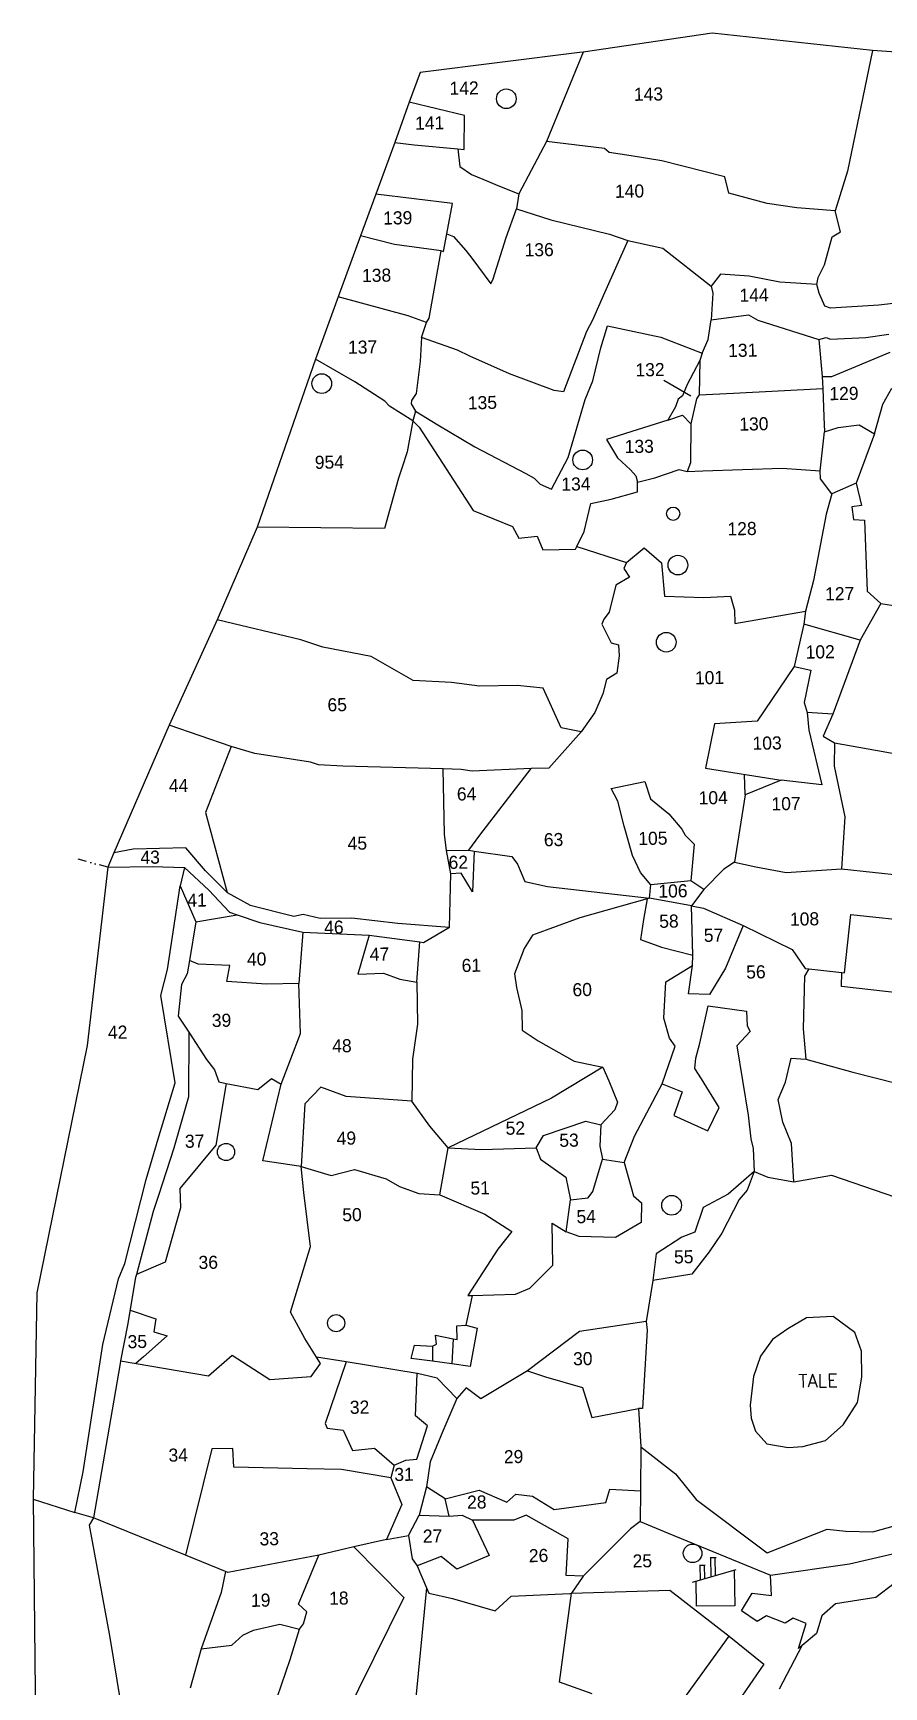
# Model space of a CAD drawing. Header units: metres. Extents: x 276272 to 279333, y 2076915 to 2080427.
# Drawn here: x 276623 to 277115, y 2078291 to 2079248 of the extents above; entities that cross this region are included whole.
import ezdxf

# ---------------------------------------------------------------- set-up
doc = ezdxf.new("R2010")
doc.units = ezdxf.units.M
doc.linetypes.add('DIVIDE', pattern=[1.25, 0.5, -0.25, 0, -0.25, 0, -0.25])
for name, color, linetype in [('LINE_WATER', 4, 'Continuous'), ('POLY_PARCEL', 6, 'Continuous'), ('POLY_ROAD', 30, 'Continuous'), ('POLY_WATER', 4, 'Continuous'), ('TEXT_MAPIN', 7, 'Continuous'), ('TEXT_PARCEL', 7, 'Continuous'), ('V_BOUND_LINE', 7, 'Continuous'), ('V_DIVIDE_LINE', 7, 'DIVIDE')]:
    doc.layers.add(name, color=color, linetype=linetype)
doc.styles.get("Standard").update_dxf_attribs({"font": 'simplex.shx'})
doc.styles.add('TEXT_MAP', font='', dxfattribs={"height": 1.8})
doc.styles.get('TEXT_MAP').set_extended_font_data('Kruti Dev 050')
doc.dimstyles.get("Standard").update_dxf_attribs({"dimtxt": 0.18, "dimasz": 0.18, "dimexe": 0.18, "dimexo": 0.0625, "dimgap": 0.09, "dimtad": 0, "dimtih": 1, "dimtoh": 1, "dimdec": 4, "dimzin": 0, "dimdsep": 46, "dimtxsty": 'Standard', "dimcen": 0.09, "dimadec": 0, "dimazin": 0, "dimtfac": 1, "dimtdec": 4, "dimtofl": 0, "dimtmove": 0, "dimatfit": 3, "dimfxl": 1, "dimtolj": 1, "dimtzin": 0, "dimarcsym": 0})

msp = doc.modelspace()

# ---------------------------------------------------------------- linework, layer by layer
for p, q in [((277004.21, 2078352.05), (277029.45, 2078359.45)), ((277006.48, 2078338.07), (277006.23, 2078352.64)), ((277028.22, 2078359.09), (277028.56, 2078338.44)), ((277028.56, 2078338.44), (277006.48, 2078338.07))]:
    msp.add_line(p, q)
for points in [[(277008.13, 2078361.87), (277011.57, 2078361.93)], [(277008.7, 2078353.36), (277008.55, 2078361.88)], [(277011.28, 2078354.12), (277011.15, 2078361.92)], [(277014.34, 2078366.32), (277017.77, 2078366.38)], [(277014.94, 2078355.19), (277014.76, 2078366.33)], [(277017.53, 2078355.95), (277017.35, 2078366.37)]]:
    msp.add_lwpolyline(points)
for centre, radius in [((276896.4, 2079210.26), 5.7), ((276789.62, 2079045.46), 5.7), ((276940.58, 2079001.3), 5.7), ((276992.96, 2078970.19), 3.82), ((276995.7, 2078940.48), 5.7), ((276988.94, 2078895.86), 5.7), ((276734.21, 2078600.92), 4.97), ((276992.08, 2078570.07), 5.7), ((276797.89, 2078501.89), 4.97), ((277004.2, 2078368.73), 5.38)]:
    msp.add_circle(centre, radius)
at = {"layer": 'LINE_WATER'}
for p, q in [((277070.07, 2078504.94), (277059.33, 2078498.64)), ((277085.6, 2078505.67), (277070.07, 2078504.94)), ((277098.01, 2078496.46), (277085.6, 2078505.67)), ((277059.33, 2078498.64), (277050.48, 2078492.37)), ((277101.96, 2078485.69), (277098.01, 2078496.46)), ((277050.48, 2078492.37), (277043.58, 2078482.83)), ((277102.21, 2078470.63), (277101.96, 2078485.69)), ((277043.58, 2078482.83), (277039.53, 2078470.99)), ((277039.53, 2078470.99), (277037.45, 2078454.47)), ((277099.63, 2078455.98), (277102.21, 2078470.63)), ((277037.45, 2078454.47), (277038.05, 2078446.94)), ((277091.37, 2078443.13), (277099.63, 2078455.98)), ((277038.05, 2078446.94), (277040.53, 2078439.45)), ((277040.53, 2078439.45), (277047.26, 2078432.03)), ((277081.15, 2078434.01), (277091.37, 2078443.13)), ((277047.26, 2078432.03), (277059.54, 2078429.88)), ((277059.54, 2078429.88), (277068.02, 2078430.49)), ((277068.02, 2078430.49), (277081.15, 2078434.01))]:
    msp.add_line(p, q, dxfattribs=at)
at = {"layer": 'POLY_PARCEL'}
for p, q in [((276940.95, 2079237.33), (276919.65, 2079185.57)), ((277108.41, 2079238.11), (277093.81, 2079168.44)), ((276872.15, 2079200.58), (276840.27, 2079208.26)), ((276871.97, 2079180.91), (276872.15, 2079200.58)), ((276831.79, 2079185.04), (276843.08, 2079183.65)), ((276919.65, 2079185.57), (276903.7, 2079155.29)), ((276953.31, 2079181.55), (276919.65, 2079185.57)), ((276843.08, 2079183.65), (276868.26, 2079181.26)), ((276868.26, 2079181.26), (276871.97, 2079180.91)), ((276868.26, 2079181.26), (276869.59, 2079171.04)), ((276955.89, 2079179.22), (276953.31, 2079181.55)), ((276968.65, 2079177.23), (276955.89, 2079179.22)), ((276986.34, 2079174.31), (276968.65, 2079177.23)), ((277022.9, 2079165.2), (276986.34, 2079174.31)), ((276869.59, 2079171.04), (276876.28, 2079166.4)), ((276876.28, 2079166.4), (276886.02, 2079162.5)), ((277025.1, 2079155.58), (277022.9, 2079165.2)), ((277093.81, 2079168.44), (277086.68, 2079145.42)), ((276865.19, 2079149.69), (276820.87, 2079155.16)), ((276886.02, 2079162.5), (276891.49, 2079160.05)), ((276891.49, 2079160.05), (276903.7, 2079155.29)), ((276903.7, 2079155.29), (276902.32, 2079146.62)), ((277047.42, 2079149.68), (277025.1, 2079155.58)), ((276861.94, 2079132.13), (276865.19, 2079149.69)), ((276896.4, 2079130.04), (276902.32, 2079146.62)), ((276902.32, 2079146.62), (276922.11, 2079140.17)), ((277064.6, 2079147.08), (277047.42, 2079149.68)), ((277086.68, 2079145.42), (277064.6, 2079147.08)), ((276922.11, 2079140.17), (276956.18, 2079131.93)), ((277089.76, 2079133.26), (277086.68, 2079145.42)), ((276831.78, 2079125.99), (276812.06, 2079131.06)), ((276860.06, 2079121.97), (276861.94, 2079132.13)), ((276861.94, 2079132.13), (276865.85, 2079130.54)), ((276865.85, 2079130.54), (276872.94, 2079122.52)), ((276888.83, 2079106), (276896.4, 2079130.04)), ((276966.76, 2079128.2), (276953.18, 2079098.01)), ((276956.18, 2079131.93), (276966.76, 2079128.2)), ((276966.76, 2079128.2), (276987.02, 2079123.8)), ((277080.59, 2079114.12), (277084.89, 2079130.47)), ((277084.89, 2079130.47), (277089.76, 2079133.26)), ((276858.64, 2079122.2), (276831.78, 2079125.99)), ((276851.83, 2079083.26), (276858.64, 2079122.2)), ((276858.64, 2079122.2), (276860.06, 2079121.97)), ((276872.94, 2079122.52), (276876.41, 2079118)), ((276876.41, 2079118), (276887.51, 2079103.27)), ((276987.02, 2079123.8), (277014.98, 2079101.94)), ((277020.3, 2079108.81), (277014.98, 2079101.94)), ((277036.94, 2079107.57), (277020.3, 2079108.81)), ((277054.64, 2079104.13), (277036.94, 2079107.57)), ((277076.97, 2079106.94), (277080.59, 2079114.12)), ((276887.51, 2079103.27), (276888.83, 2079106)), ((276953.18, 2079098.01), (276946.32, 2079082.13)), ((277014.98, 2079101.94), (277015.9, 2079097.72)), ((277076.04, 2079102.8), (277054.64, 2079104.13)), ((277076.04, 2079102.8), (277076.97, 2079106.94)), ((277077.48, 2079097.74), (277076.04, 2079102.8)), ((277080.83, 2079090.33), (277077.48, 2079097.74)), ((276839.59, 2079084.75), (276799.14, 2079095.69)), ((277015.9, 2079097.72), (277014.97, 2079082.45)), ((277084.07, 2079089.2), (277080.83, 2079090.33)), ((277112.04, 2079090.86), (277084.07, 2079089.2)), ((277130.15, 2079093.02), (277112.04, 2079090.86)), ((276850.25, 2079080.86), (276839.59, 2079084.75)), ((276847.34, 2079072.16), (276850.25, 2079080.86)), ((276850.25, 2079080.86), (276851.83, 2079083.26)), ((276946.32, 2079082.13), (276942.87, 2079075.63)), ((276951.17, 2079066.23), (276955.03, 2079078.84)), ((276955.03, 2079078.84), (276985.84, 2079072.4)), ((277013.18, 2079071), (277014.97, 2079082.45)), ((277014.97, 2079082.45), (277036.47, 2079085.35)), ((277036.47, 2079085.35), (277041.95, 2079082.22)), ((277041.95, 2079082.22), (277077.25, 2079070.94)), ((276847.34, 2079072.16), (276846.51, 2079058.18)), ((276868.16, 2079064.88), (276847.34, 2079072.16)), ((276942.87, 2079075.63), (276929.55, 2079040.65)), ((276985.84, 2079072.4), (277009.75, 2079063.14)), ((277009.75, 2079063.14), (277013.18, 2079071)), ((277077.25, 2079070.94), (277081.47, 2079072.2)), ((277077.25, 2079070.94), (277079.28, 2079049.52)), ((277081.47, 2079072.2), (277084.03, 2079071.23)), ((277084.03, 2079071.23), (277104.55, 2079072.08)), ((277104.55, 2079072.08), (277117.75, 2079074)), ((276808.7, 2079046.52), (276785.97, 2079059.68)), ((276875.34, 2079061.27), (276868.16, 2079064.88)), ((276898.16, 2079051.15), (276875.34, 2079061.27)), ((276946.4, 2079047.16), (276951.17, 2079066.23)), ((277009.75, 2079063.14), (277008.38, 2079058.84)), ((277084.71, 2079049.61), (277118.57, 2079063.74)), ((276846.51, 2079058.18), (276844.27, 2079039.66)), ((276924.11, 2079041.41), (276898.16, 2079051.15)), ((277008.38, 2079058.84), (277001.11, 2079044.97)), ((277008.38, 2079058.84), (277008.04, 2079039)), ((276826.19, 2079035.29), (276808.7, 2079046.52)), ((276929.55, 2079040.65), (276924.11, 2079041.41)), ((276942.1, 2079036.31), (276946.4, 2079047.16)), ((277001.11, 2079044.97), (276998.34, 2079038.31)), ((277027.87, 2079040.01), (277079.54, 2079042.74)), ((277079.28, 2079049.52), (277084.71, 2079049.61)), ((277079.28, 2079049.52), (277079.54, 2079042.74)), ((277079.54, 2079042.74), (277080.18, 2079026.31)), ((277114.32, 2079033.66), (277119.6, 2079042.91)), ((276828.79, 2079032.45), (276826.19, 2079035.29)), ((276842.33, 2079023.86), (276828.79, 2079032.45)), ((276841.62, 2079035.71), (276841.32, 2079033.84)), ((276841.32, 2079033.84), (276843.76, 2079029.48)), ((276844.27, 2079039.66), (276841.62, 2079035.71)), ((276932.14, 2079002.74), (276942.1, 2079036.31)), ((276994.37, 2079031.97), (276989.92, 2079024.27)), ((276995.82, 2079036.57), (276994.37, 2079031.97)), ((276998.34, 2079038.31), (276995.82, 2079036.57)), ((277006.51, 2079036.58), (277003.19, 2079022.12)), ((277008.04, 2079039), (277006.51, 2079036.58)), ((277008.04, 2079039), (277027.87, 2079040.01)), ((277109.52, 2079016.46), (277114.32, 2079033.66)), ((276842.33, 2079023.86), (276839.04, 2079005.93)), ((276843.76, 2079029.48), (276842.33, 2079023.86)), ((276842.33, 2079023.86), (276846.01, 2079020.36)), ((276843.76, 2079029.48), (276856.68, 2079021.65)), ((276856.68, 2079021.65), (276878.09, 2079008.95)), ((276989.92, 2079024.27), (276954.31, 2079013.16)), ((276989.92, 2079024.27), (276998.35, 2079027.29)), ((276998.35, 2079027.29), (277003.19, 2079022.12)), ((277003.19, 2079022.12), (277003.06, 2078999.73)), ((277080.18, 2079026.31), (277080.49, 2079017.67)), ((277088.43, 2079020), (277100.62, 2079021.56)), ((277100.62, 2079021.56), (277109.52, 2079016.46)), ((276846.01, 2079020.36), (276877.19, 2078972.14)), ((276954.31, 2079013.16), (276960.77, 2079002.58)), ((277078.12, 2078995.06), (277080.49, 2079017.67)), ((277080.49, 2079017.67), (277088.43, 2079020)), ((277109.52, 2079016.46), (277098.94, 2078987.96)), ((276839.04, 2079005.93), (276836.13, 2078997.07)), ((276878.09, 2079008.95), (276907.7, 2078993.51)), ((276922.61, 2078984.44), (276932.14, 2079002.74)), ((276960.77, 2079002.58), (276968.18, 2078995.59)), ((276836.13, 2078997.07), (276834.03, 2078990.76)), ((276907.7, 2078993.51), (276912.5, 2078990.71)), ((276968.18, 2078995.59), (276971.29, 2078992.08)), ((276982.34, 2078990.91), (276996.51, 2078995.72)), ((276996.51, 2078995.72), (277001.11, 2078994.61)), ((277003.06, 2078999.73), (277001.11, 2078994.61)), ((277001.11, 2078994.61), (277010.09, 2078994.93)), ((277010.09, 2078994.93), (277056.04, 2078996.55)), ((277056.04, 2078996.55), (277078.12, 2078995.06)), ((277078.15, 2078990.46), (277078.12, 2078995.06)), ((276834.03, 2078990.76), (276825.87, 2078961.63)), ((276912.5, 2078990.71), (276915.95, 2078987.38)), ((276915.95, 2078987.38), (276922.61, 2078984.44)), ((276957.15, 2078978.53), (276972.26, 2078982.93)), ((276971.29, 2078992.08), (276972.37, 2078988.37)), ((276972.26, 2078982.93), (276972.37, 2078988.37)), ((276972.37, 2078988.37), (276982.34, 2078990.91)), ((277084.81, 2078981.62), (277078.15, 2078990.46)), ((277098.94, 2078987.96), (277084.81, 2078981.62)), ((277098.94, 2078987.96), (277102.01, 2078975)), ((276941.36, 2078959.87), (276945.23, 2078976.04)), ((276945.23, 2078976.04), (276957.15, 2078978.53)), ((277084.81, 2078981.62), (277081.44, 2078969.89)), ((277102.01, 2078975), (277096.33, 2078974.09)), ((277096.33, 2078974.09), (277097.26, 2078966.79)), ((276877.19, 2078972.14), (276899.9, 2078962.86)), ((277081.44, 2078969.89), (277074.11, 2078931.63)), ((277097.26, 2078966.79), (277103.78, 2078966.49)), ((277103.78, 2078966.49), (277105.28, 2078925.45)), ((276825.87, 2078961.63), (276752.21, 2078962.5)), ((276899.9, 2078962.86), (276903.69, 2078956.02)), ((276903.69, 2078956.02), (276914.26, 2078957.12)), ((276914.26, 2078957.12), (276917.61, 2078949.36)), ((276937.19, 2078951.17), (276941.36, 2078959.87)), ((276917.61, 2078949.36), (276936.47, 2078949.68)), ((276936.47, 2078949.68), (276937.19, 2078951.17)), ((276937.19, 2078951.17), (276965.89, 2078941.98)), ((276965.89, 2078941.98), (276976.11, 2078950.48)), ((276976.11, 2078950.48), (276986.23, 2078941.82)), ((276965.89, 2078941.98), (276964.37, 2078938.47)), ((276964.37, 2078938.47), (276967.62, 2078933.45)), ((276986.23, 2078941.82), (276987.97, 2078922.5)), ((276959.77, 2078928.89), (276955.92, 2078913.3)), ((276967.62, 2078933.45), (276959.77, 2078928.89)), ((277074.11, 2078931.63), (277069.56, 2078913.91)), ((276987.97, 2078922.5), (277010.77, 2078921.74)), ((277010.77, 2078921.74), (277026.13, 2078922.57)), ((277026.13, 2078922.57), (277028.55, 2078914.36)), ((277113.13, 2078918.26), (277101.22, 2078897.06)), ((277105.28, 2078925.45), (277113.13, 2078918.26)), ((277113.13, 2078918.26), (277122.92, 2078916.8)), ((276777.42, 2078897.29), (276729.05, 2078908.74)), ((276952.82, 2078909.13), (276951.6, 2078906.26)), ((276955.92, 2078913.3), (276952.82, 2078909.13)), ((277028.55, 2078914.36), (277028.68, 2078906.68)), ((277028.68, 2078906.68), (277069.56, 2078913.91)), ((277069.56, 2078913.91), (277068.62, 2078906.36)), ((276790.17, 2078893.07), (276777.42, 2078897.29)), ((276951.6, 2078906.26), (276957.16, 2078895.59)), ((277068.62, 2078906.36), (277063.01, 2078881.75)), ((277101.22, 2078897.06), (277068.62, 2078906.36)), ((277101.22, 2078897.06), (277085.3, 2078854.22)), ((276818.15, 2078887.52), (276790.17, 2078893.07)), ((276842.47, 2078873.68), (276818.15, 2078887.52)), ((276957.16, 2078895.59), (276961.3, 2078894.39)), ((276961.73, 2078888.06), (276960.31, 2078877.9)), ((276961.3, 2078894.39), (276961.73, 2078888.06)), ((276960.31, 2078877.9), (276954.35, 2078874.32)), ((277063.01, 2078881.75), (277041.62, 2078850.15)), ((277063.01, 2078881.75), (277072.57, 2078879.67)), ((277072.57, 2078879.67), (277068.81, 2078860.9)), ((276864.68, 2078872.47), (276842.47, 2078873.68)), ((276880.88, 2078870.52), (276864.68, 2078872.47)), ((276902.74, 2078870.89), (276880.88, 2078870.52)), ((276917.66, 2078869.24), (276902.74, 2078870.89)), ((276928.19, 2078846.29), (276917.66, 2078869.24)), ((276954.35, 2078874.32), (276952.27, 2078866.04)), ((276952.27, 2078866.04), (276947.69, 2078855.17)), ((277068.81, 2078860.9), (277070.57, 2078855.11)), ((276947.69, 2078855.17), (276939.64, 2078843.95)), ((277041.62, 2078850.15), (277016.87, 2078848.6)), ((277085.3, 2078854.22), (277070.57, 2078855.11)), ((277070.57, 2078855.11), (277071.55, 2078844.96)), ((277085.3, 2078854.22), (277079.82, 2078841.52)), ((276737.22, 2078835.44), (276701.32, 2078847.87)), ((276939.64, 2078843.95), (276920.95, 2078823)), ((276939.64, 2078843.95), (276928.19, 2078846.29)), ((277016.87, 2078848.6), (277011.6, 2078822.9)), ((277071.55, 2078844.96), (277079, 2078813.37)), ((277079.82, 2078841.52), (277086.39, 2078837.57)), ((276737.22, 2078835.44), (276722.29, 2078797.41)), ((276750.92, 2078831.55), (276737.22, 2078835.44)), ((276783.02, 2078826.38), (276750.92, 2078831.55)), ((277086.39, 2078837.57), (277086.14, 2078824.06)), ((277086.39, 2078837.57), (277111.28, 2078833.11)), ((277111.28, 2078833.11), (277165.55, 2078823.45)), ((276787.8, 2078824.88), (276783.02, 2078826.38)), ((276801.75, 2078824.17), (276787.8, 2078824.88)), ((276859.78, 2078822.6), (276801.75, 2078824.17)), ((276860.69, 2078784.84), (276859.78, 2078822.6)), ((276870.25, 2078822.15), (276859.78, 2078822.6)), ((276876.6, 2078821.3), (276870.25, 2078822.15)), ((276910.81, 2078822.83), (276876.6, 2078821.3)), ((276880.99, 2078784.23), (276910.81, 2078822.83)), ((276920.95, 2078823), (276910.81, 2078822.83)), ((277011.6, 2078822.9), (277055.48, 2078815.99)), ((277086.14, 2078824.06), (277092.33, 2078794.89)), ((276957, 2078811.15), (276976.58, 2078815.28)), ((276960.92, 2078803.93), (276957, 2078811.15)), ((276976.58, 2078815.28), (276979.92, 2078805.2)), ((277034.67, 2078807.55), (277034.17, 2078819.34)), ((277055.48, 2078815.99), (277034.67, 2078807.55)), ((277079, 2078813.37), (277055.48, 2078815.99)), ((276964.65, 2078789.42), (276960.92, 2078803.93)), ((276979.92, 2078805.2), (276990.52, 2078796.51)), ((277034.67, 2078807.55), (277028.49, 2078768.61)), ((276722.29, 2078797.41), (276734.8, 2078751.05)), ((276990.52, 2078796.51), (276997.96, 2078787.77)), ((277092.33, 2078794.89), (277090.39, 2078764.77)), ((276861.8, 2078775.36), (276860.69, 2078784.84)), ((276874.79, 2078775.57), (276880.99, 2078784.23)), ((276969.37, 2078772.4), (276964.65, 2078789.42)), ((276997.96, 2078787.77), (276999.92, 2078784.31)), ((276999.92, 2078784.31), (277005.08, 2078779.02)), ((276680.49, 2078776.12), (276669.33, 2078774.08)), ((276710.91, 2078776.94), (276680.49, 2078776.12)), ((276722.23, 2078763.51), (276710.91, 2078776.94)), ((276861.8, 2078775.36), (276874.79, 2078775.57)), ((276864.25, 2078761.78), (276861.8, 2078775.36)), ((276874.79, 2078775.57), (276877.73, 2078774.98)), ((276877.73, 2078774.98), (276876.86, 2078751.53)), ((276877.73, 2078774.98), (276899.65, 2078771.86)), ((277005.08, 2078779.02), (277003.22, 2078757.76)), ((276665.72, 2078765.75), (276691.44, 2078766.16)), ((276691.44, 2078766.16), (276710.15, 2078765.53)), ((276710.15, 2078765.53), (276707.56, 2078754.88)), ((276710.15, 2078765.53), (276724.31, 2078752.46)), ((276734.8, 2078751.05), (276722.23, 2078763.51)), ((276899.65, 2078771.86), (276902.9, 2078767.48)), ((276902.9, 2078767.48), (276907.19, 2078757.42)), ((276973.97, 2078762.66), (276969.37, 2078772.4)), ((277022.23, 2078764.62), (277010.7, 2078752.7)), ((277028.49, 2078768.61), (277022.23, 2078764.62)), ((277028.49, 2078768.61), (277040.74, 2078765.97)), ((277040.74, 2078765.97), (277058.29, 2078762.61)), ((277058.29, 2078762.61), (277090.39, 2078764.77)), ((277090.39, 2078764.77), (277126.26, 2078760.9)), ((276863.5, 2078731.04), (276864.25, 2078761.78)), ((276870.34, 2078762.19), (276864.25, 2078761.78)), ((276876.86, 2078751.53), (276870.34, 2078762.19)), ((276907.19, 2078757.42), (276920.23, 2078754.47)), ((276920.23, 2078754.47), (276979.29, 2078747.86)), ((276980.12, 2078755.47), (276973.97, 2078762.66)), ((276979.29, 2078747.86), (276980.12, 2078755.47)), ((277003.22, 2078757.76), (276980.12, 2078755.47)), ((277010.7, 2078752.7), (277003.22, 2078757.76)), ((276724.31, 2078752.46), (276736.25, 2078739.67)), ((276734.8, 2078751.05), (276748.23, 2078743.68)), ((276977.83, 2078747.44), (276939.03, 2078736.3)), ((276977.83, 2078747.44), (276975.81, 2078735.35)), ((276979.29, 2078747.86), (276977.83, 2078747.44)), ((277003.57, 2078743.4), (276979.29, 2078747.86)), ((277010.7, 2078752.7), (277003.57, 2078743.4)), ((276716.8, 2078733.99), (276740.68, 2078738.16)), ((276740.68, 2078738.16), (276753.77, 2078733.68)), ((276748.23, 2078743.68), (276773.37, 2078737.45)), ((276773.37, 2078737.45), (276778.75, 2078738.49)), ((276778.75, 2078738.49), (276788.61, 2078736.12)), ((276788.61, 2078736.12), (276806.99, 2078736.43)), ((276806.99, 2078736.43), (276833.66, 2078733.39)), ((276939.03, 2078736.3), (276911.62, 2078726.33)), ((276975.81, 2078735.35), (276974.1, 2078723.92)), ((277004.36, 2078714.83), (277003.57, 2078743.4)), ((277003.57, 2078743.4), (277010.57, 2078741.96)), ((277010.57, 2078741.96), (277033.56, 2078731.89)), ((277092.13, 2078704.64), (277095.69, 2078738.28)), ((277095.69, 2078738.28), (277143.31, 2078733.38)), ((276753.77, 2078733.68), (276778.66, 2078728.02)), ((276778.66, 2078728.02), (276776.33, 2078698.35)), ((276778.66, 2078728.02), (276817.06, 2078726.32)), ((276817.06, 2078726.32), (276810.45, 2078703.72)), ((276817.06, 2078726.32), (276846.43, 2078722.44)), ((276833.66, 2078733.39), (276863.5, 2078731.04)), ((276848.48, 2078722.17), (276863.5, 2078731.04)), ((276911.62, 2078726.33), (276906.68, 2078718.65)), ((277033.56, 2078731.89), (277023.19, 2078707.32)), ((277033.56, 2078731.89), (277061.8, 2078718.07)), ((276844.68, 2078699.15), (276846.43, 2078722.44)), ((276846.43, 2078722.44), (276848.48, 2078722.17)), ((276906.68, 2078718.65), (276901.22, 2078703.99)), ((276974.1, 2078723.92), (276986.22, 2078719.37)), ((276986.22, 2078719.37), (277004.36, 2078714.83)), ((277061.8, 2078718.07), (277069.27, 2078707.11)), ((276718.12, 2078709.54), (276713, 2078711.69)), ((276736.38, 2078708.91), (276718.12, 2078709.54)), ((276734.67, 2078699.53), (276736.38, 2078708.91)), ((276988.77, 2078699.37), (277004.15, 2078708.81)), ((277001.89, 2078692.4), (277004.15, 2078708.81)), ((277004.15, 2078708.81), (277004.36, 2078714.83)), ((277023.19, 2078707.32), (277013.94, 2078691.96)), ((277071.54, 2078706.87), (277069.03, 2078702.67)), ((277069.27, 2078707.11), (277071.54, 2078706.87)), ((277071.54, 2078706.87), (277090.61, 2078704.81)), ((276757.62, 2078698.04), (276734.67, 2078699.53)), ((276776.33, 2078698.35), (276757.62, 2078698.04)), ((276777.28, 2078669.38), (276776.33, 2078698.35)), ((276810.45, 2078703.72), (276825.41, 2078704.44)), ((276825.41, 2078704.44), (276834.83, 2078700.86)), ((276834.83, 2078700.86), (276844.68, 2078699.15)), ((276844.68, 2078699.15), (276845.09, 2078674.84)), ((276901.22, 2078703.99), (276902.31, 2078696.09)), ((276902.31, 2078696.09), (276905.38, 2078682.83)), ((276987.54, 2078678.44), (276988.77, 2078699.37)), ((277069.03, 2078702.67), (277068.27, 2078672.25)), ((277090.36, 2078696.7), (277090.61, 2078704.81)), ((277124.34, 2078692.83), (277090.36, 2078696.7)), ((277090.61, 2078704.81), (277092.13, 2078704.64)), ((277013.94, 2078691.96), (277001.89, 2078692.4)), ((276905.38, 2078682.83), (276905.57, 2078671.36)), ((276990.9, 2078666.78), (276987.54, 2078678.44)), ((277008.46, 2078663.85), (277013.17, 2078685.47)), ((277013.17, 2078685.47), (277035.41, 2078682.36)), ((277035.41, 2078682.36), (277035.87, 2078673.82)), ((276712.72, 2078670.32), (276722.79, 2078654.43)), ((276766.08, 2078640.19), (276777.28, 2078669.38)), ((276845.09, 2078674.84), (276842.16, 2078654.68)), ((276905.57, 2078671.36), (276914.86, 2078665.18)), ((277037.51, 2078670.68), (277029.72, 2078662.31)), ((277035.87, 2078673.82), (277037.51, 2078670.68)), ((277068.27, 2078672.25), (277069.83, 2078654.54)), ((276914.86, 2078665.18), (276935.66, 2078653.5)), ((276986.59, 2078640.41), (276994.15, 2078662.08)), ((276994.15, 2078662.08), (276990.9, 2078666.78)), ((277006.07, 2078655.26), (277008.46, 2078663.85)), ((277029.72, 2078662.31), (277036.42, 2078622.19)), ((276722.79, 2078654.43), (276727.57, 2078648.43)), ((276727.57, 2078648.43), (276730.03, 2078641.46)), ((276842.16, 2078654.68), (276841.63, 2078630.35)), ((276952.2, 2078649.97), (276922.64, 2078631.98)), ((276935.66, 2078653.5), (276952.2, 2078649.97)), ((276952.2, 2078649.97), (276955.82, 2078642.11)), ((277005.54, 2078649.23), (277006.07, 2078655.26)), ((277009.44, 2078643.28), (277005.54, 2078649.23)), ((277057.97, 2078641.24), (277061.22, 2078655.24)), ((277061.22, 2078655.24), (277069.83, 2078654.54)), ((277069.83, 2078654.54), (277096.9, 2078647.07)), ((276734.36, 2078640.63), (276728.3, 2078604.95)), ((276730.03, 2078641.46), (276734.36, 2078640.63)), ((276734.36, 2078640.63), (276752.56, 2078637.16)), ((276752.56, 2078637.16), (276760.41, 2078643.37)), ((276755.58, 2078595.87), (276766.08, 2078640.19)), ((276760.41, 2078643.37), (276766.08, 2078640.19)), ((276955.82, 2078642.11), (276960.78, 2078629.84)), ((276970.62, 2078610.05), (276986.59, 2078640.41)), ((276986.59, 2078640.41), (276998.15, 2078635.81)), ((277019.54, 2078626.66), (277009.44, 2078643.28)), ((277053.7, 2078631.35), (277057.97, 2078641.24)), ((277096.9, 2078647.07), (277168.52, 2078628.95)), ((276789.09, 2078638.36), (276779.89, 2078628.85)), ((276803.68, 2078632.99), (276789.09, 2078638.36)), ((276841.63, 2078630.35), (276803.68, 2078632.99)), ((276852.18, 2078615.79), (276841.63, 2078630.35)), ((276922.64, 2078631.98), (276862.68, 2078603.34)), ((276960.78, 2078629.84), (276959.27, 2078625.38)), ((276998.15, 2078635.81), (276993.31, 2078622.11)), ((277056.45, 2078618.1), (277053.7, 2078631.35)), ((276779.89, 2078628.85), (276777.63, 2078592.5)), ((276959.27, 2078625.38), (276951.17, 2078616.69)), ((276993.31, 2078622.11), (277013.11, 2078613.25)), ((277013.11, 2078613.25), (277019.54, 2078626.66)), ((277036.42, 2078622.19), (277037.91, 2078608.6)), ((276862.68, 2078603.34), (276852.18, 2078615.79)), ((276913.76, 2078603.3), (276917.85, 2078610.39)), ((276917.85, 2078610.39), (276942.51, 2078618.75)), ((276942.51, 2078618.75), (276951.17, 2078616.69)), ((276951.17, 2078616.69), (276950.43, 2078604.33)), ((276964.54, 2078594.75), (276970.62, 2078610.05)), ((277061.41, 2078605.83), (277056.45, 2078618.1)), ((276728.3, 2078604.95), (276707.36, 2078579.81)), ((276857.99, 2078576.13), (276862.68, 2078603.34)), ((276862.68, 2078603.34), (276881.96, 2078602.3)), ((276881.96, 2078602.3), (276913.76, 2078603.3)), ((276913.76, 2078603.3), (276916.21, 2078596.8)), ((276950.43, 2078604.33), (276952.14, 2078596.75)), ((277037.91, 2078608.6), (277039.28, 2078602.92)), ((277039.28, 2078602.92), (277039.82, 2078589.63)), ((277062.74, 2078583.67), (277061.41, 2078605.83)), ((276777.63, 2078592.5), (276755.58, 2078595.87)), ((276777.63, 2078592.5), (276795.1, 2078587.24)), ((276779.28, 2078577.56), (276777.63, 2078592.5)), ((276795.1, 2078587.24), (276808.61, 2078590.74)), ((276808.61, 2078590.74), (276826.95, 2078585.43)), ((276916.21, 2078596.8), (276930.89, 2078586.29)), ((276946.47, 2078578.13), (276952.14, 2078596.75)), ((276952.14, 2078596.75), (276964.54, 2078594.75)), ((276964.54, 2078594.75), (276969.97, 2078575.54)), ((276826.95, 2078585.43), (276834.51, 2078580.88)), ((276930.89, 2078586.29), (276933.45, 2078573.23)), ((277039.82, 2078589.63), (277024.7, 2078576.46)), ((276707.36, 2078579.81), (276707.85, 2078568.6)), ((276783.08, 2078546.29), (276779.28, 2078577.56)), ((276834.51, 2078580.88), (276845.81, 2078576.86)), ((276845.81, 2078576.86), (276857.99, 2078576.13)), ((276857.99, 2078576.13), (276883.99, 2078564.92)), ((276931.01, 2078554.78), (276933.45, 2078573.23)), ((276933.45, 2078573.23), (276943.73, 2078574.34)), ((276943.73, 2078574.34), (276946.47, 2078578.13)), ((276969.97, 2078575.54), (276974.71, 2078571.41)), ((277024.7, 2078576.46), (277010.32, 2078568.74)), ((276707.85, 2078568.6), (276698.87, 2078537.11)), ((276883.99, 2078564.92), (276899.6, 2078554.89)), ((276974.71, 2078571.41), (276974.43, 2078560.18)), ((277010.32, 2078568.74), (277005.41, 2078554.62)), ((276899.6, 2078554.89), (276891.41, 2078544.76)), ((276923.38, 2078535.48), (276922.97, 2078559.79)), ((276922.97, 2078559.79), (276931.01, 2078554.78)), ((276938.54, 2078552.1), (276931.01, 2078554.78)), ((276974.43, 2078560.18), (276959.61, 2078551.52)), ((277005.41, 2078554.62), (276997.97, 2078551.69)), ((276771.55, 2078508.22), (276783.08, 2078546.29)), ((276891.41, 2078544.76), (276874.08, 2078517.81)), ((276959.61, 2078551.52), (276938.54, 2078552.1)), ((276997.97, 2078551.69), (276983.16, 2078542.09)), ((276698.87, 2078537.11), (276682.28, 2078529.96)), ((276910.03, 2078522.16), (276923.38, 2078535.48)), ((276983.16, 2078542.09), (276981.11, 2078526.52)), ((276876.72, 2078517.9), (276873.02, 2078500.82)), ((276874.08, 2078517.81), (276876.72, 2078517.9)), ((276876.72, 2078517.9), (276901.67, 2078518.74)), ((276901.67, 2078518.74), (276910.03, 2078522.16)), ((276678.67, 2078509.5), (276693.58, 2078504.42)), ((276779.76, 2078492.92), (276771.55, 2078508.22)), ((276693.58, 2078504.42), (276692.46, 2078496.94)), ((276692.46, 2078496.94), (276700.14, 2078494.51)), ((276855.99, 2078489.74), (276855.5, 2078494.93)), ((276855.5, 2078494.93), (276865.58, 2078492.83)), ((276867.82, 2078500.34), (276873.02, 2078500.82)), ((276867.96, 2078492.34), (276867.82, 2078500.34)), ((276873.02, 2078500.82), (276879.45, 2078498.93)), ((276879.45, 2078498.93), (276875.42, 2078476.86)), ((276938.72, 2078497.13), (276908.68, 2078474.22)), ((276977.27, 2078502.91), (276938.72, 2078497.13)), ((276700.14, 2078494.51), (276686.5, 2078482.46)), ((276786.54, 2078482.28), (276779.76, 2078492.92)), ((276841.32, 2078481.49), (276843.19, 2078489.12)), ((276843.19, 2078489.12), (276853.61, 2078488.5)), ((276853.61, 2078488.5), (276855.99, 2078489.74)), ((276853.61, 2078488.5), (276853.65, 2078479.82)), ((276865.58, 2078492.83), (276864.81, 2078478.3)), ((276865.58, 2078492.83), (276867.96, 2078492.34)), ((276673.13, 2078480), (276723.97, 2078471.41)), ((276686.5, 2078482.46), (276681.97, 2078478.51)), ((276681.97, 2078478.51), (276681.97, 2078478.51)), ((276723.97, 2078471.41), (276737.81, 2078483.33)), ((276737.81, 2078483.33), (276759.57, 2078469.2)), ((276783.41, 2078471), (276788.89, 2078478.58)), ((276803.63, 2078479.5), (276786.54, 2078482.28)), ((276788.89, 2078478.58), (276786.54, 2078482.28)), ((276803.63, 2078479.5), (276791.52, 2078443.85)), ((276844.89, 2078472.78), (276803.63, 2078479.5)), ((276853.65, 2078479.82), (276841.32, 2078481.49)), ((276864.81, 2078478.3), (276853.65, 2078479.82)), ((276875.42, 2078476.86), (276864.81, 2078478.3)), ((276759.57, 2078469.2), (276783.41, 2078471)), ((276843.88, 2078448.33), (276844.89, 2078472.78)), ((276845.07, 2078472.75), (276844.89, 2078472.78)), ((276856.32, 2078470.14), (276845.07, 2078472.75)), ((276867.73, 2078458.33), (276856.32, 2078470.14)), ((276908.68, 2078474.22), (276881.74, 2078458.17)), ((276908.68, 2078474.22), (276919.15, 2078470.79)), ((276919.15, 2078470.79), (276940.46, 2078464.75)), ((276867.73, 2078458.33), (276859.64, 2078439.39)), ((276873.23, 2078464.42), (276867.73, 2078458.33)), ((276881.74, 2078458.17), (276873.23, 2078464.42)), ((276940.46, 2078464.75), (276945.96, 2078447.24)), ((276850.78, 2078442.45), (276843.88, 2078448.33)), ((276945.96, 2078447.24), (276972.93, 2078452.45)), ((276791.52, 2078443.85), (276792.77, 2078441.07)), ((276792.77, 2078441.07), (276801.99, 2078440.03)), ((276801.99, 2078440.03), (276807.39, 2078428.12)), ((276844.7, 2078423.14), (276850.78, 2078442.45)), ((276859.64, 2078439.39), (276852.33, 2078421.67)), ((276726.04, 2078429.11), (276710.66, 2078367.65)), ((276738.05, 2078429.31), (276726.04, 2078429.11)), ((276738.63, 2078418.52), (276738.05, 2078429.31)), ((276807.39, 2078428.12), (276820.18, 2078429.53)), ((276820.18, 2078429.53), (276831.55, 2078419.72)), ((276974.24, 2078430.33), (276974.02, 2078404.91)), ((276781.07, 2078417.63), (276738.63, 2078418.52)), ((276831.55, 2078419.72), (276829.59, 2078412.45)), ((276831.55, 2078419.72), (276838.31, 2078422.63)), ((276838.31, 2078422.63), (276844.7, 2078423.14)), ((276852.33, 2078421.67), (276850.17, 2078407.23)), ((276801.09, 2078417.17), (276781.07, 2078417.63)), ((276829.59, 2078412.45), (276801.09, 2078417.17)), ((276829.59, 2078412.45), (276835.85, 2078396.95)), ((276622.51, 2078399.98), (276646.68, 2078392.39)), ((276850.17, 2078407.23), (276846.04, 2078390.76)), ((276861.1, 2078400.21), (276850.17, 2078407.23)), ((276861.1, 2078400.21), (276880.62, 2078405.34)), ((276863.26, 2078390.25), (276861.1, 2078400.21)), ((276880.62, 2078405.34), (276896.75, 2078398.41)), ((276896.75, 2078398.41), (276901.88, 2078402.9)), ((276901.88, 2078402.9), (276911.5, 2078401.86)), ((276911.5, 2078401.86), (276924.04, 2078394.07)), ((276953.99, 2078398.17), (276956.26, 2078405.81)), ((276956.26, 2078405.81), (276974.02, 2078404.91)), ((276974.02, 2078404.91), (276973.87, 2078387.2)), ((276835.85, 2078396.95), (276826.98, 2078376.8)), ((276839.75, 2078379.01), (276846.04, 2078390.76)), ((276846.04, 2078390.76), (276863.26, 2078390.25)), ((276863.26, 2078390.25), (276870.86, 2078390.78)), ((276870.86, 2078390.78), (276876.78, 2078387.92)), ((276907.83, 2078390.8), (276900.81, 2078387.86)), ((276932.1, 2078377.08), (276907.83, 2078390.8)), ((276924.04, 2078394.07), (276953.99, 2078398.17)), ((276657.49, 2078389.29), (276655.07, 2078384.97)), ((276655.07, 2078384.97), (276666.97, 2078319.96)), ((276710.66, 2078367.65), (276657.49, 2078389.29)), ((276900.81, 2078387.86), (276876.78, 2078387.92)), ((276876.78, 2078387.92), (276886.55, 2078367.37)), ((276968.28, 2078382.86), (276940.94, 2078355.56)), ((276973.87, 2078387.2), (276968.28, 2078382.86)), ((276973.87, 2078387.2), (276990, 2078380.4)), ((276990, 2078380.4), (277049.22, 2078356)), ((276808.21, 2078372.45), (276787.91, 2078367.74)), ((276826.98, 2078376.8), (276808.21, 2078372.45)), ((276808.21, 2078372.45), (276837.18, 2078343.11)), ((276826.98, 2078376.8), (276839.75, 2078379.01)), ((276839.75, 2078379.01), (276841.98, 2078365.45)), ((276931.04, 2078355.87), (276932.1, 2078377.08)), ((276733.81, 2078358.24), (276710.66, 2078367.65)), ((276787.91, 2078367.74), (276735.25, 2078357.66)), ((276776.21, 2078339.3), (276787.91, 2078367.74)), ((276841.98, 2078365.45), (276844.71, 2078361.48)), ((276858.75, 2078366.9), (276844.71, 2078361.48)), ((276844.71, 2078361.48), (276850.19, 2078348.78)), ((276867.83, 2078359.52), (276858.75, 2078366.9)), ((276886.55, 2078367.37), (276867.83, 2078359.52)), ((276733.81, 2078358.24), (276731.38, 2078346)), ((276735.25, 2078357.66), (276733.81, 2078358.24)), ((276940.94, 2078355.56), (276931.04, 2078355.87)), ((276940.94, 2078355.56), (276934.22, 2078345.58)), ((276731.38, 2078346), (276719.81, 2078313.44)), ((276837.18, 2078343.11), (276802.14, 2078272.51)), ((276850.19, 2078348.78), (276843.29, 2078277.32)), ((276850.19, 2078348.78), (276851.57, 2078345.59)), ((276851.57, 2078345.59), (276865.29, 2078342.52)), ((276865.29, 2078342.52), (276889.91, 2078335.4)), ((276889.91, 2078335.4), (276899.19, 2078344.03)), ((276899.19, 2078344.03), (276933.1, 2078345.54)), ((276927.17, 2078294.27), (276934.22, 2078345.58)), ((276933.1, 2078345.54), (276934.22, 2078345.58)), ((276934.22, 2078345.58), (276991.03, 2078347.45)), ((276991.03, 2078347.45), (277025.4, 2078320.71)), ((276780.95, 2078334.95), (276776.21, 2078339.3)), ((276778.97, 2078327.94), (276780.95, 2078334.95)), ((276743.91, 2078321.3), (276750.15, 2078324.19)), ((276750.15, 2078324.19), (276765.23, 2078327.71)), ((276765.23, 2078327.71), (276776.69, 2078324.87)), ((276771.39, 2078307.22), (276776.69, 2078324.87)), ((276776.69, 2078324.87), (276778.97, 2078327.94)), ((276666.97, 2078319.96), (276678.11, 2078252.54)), ((276719.81, 2078313.44), (276713.41, 2078290.68)), ((276719.81, 2078313.44), (276737.48, 2078315.6)), ((276737.48, 2078315.6), (276743.91, 2078321.3)), ((276984.42, 2078264.34), (277025.4, 2078320.71)), ((277025.4, 2078320.71), (277045.47, 2078304.57)), ((277054.58, 2078290.36), (277067.53, 2078315.36)), ((276757.4, 2078266.71), (276771.39, 2078307.22)), ((277045.47, 2078304.57), (276986.13, 2078218.68)), ((276946.15, 2078287.37), (276927.17, 2078294.27))]:
    msp.add_line(p, q, dxfattribs=at)
at = {"layer": 'POLY_ROAD'}
for p, q in [((276700.38, 2078706.42), (276707.56, 2078754.88)), ((276707.56, 2078754.88), (276716.8, 2078733.99)), ((276736.25, 2078739.67), (276740.68, 2078738.16)), ((276716.8, 2078733.99), (276713, 2078711.69)), ((276696.42, 2078691.38), (276700.38, 2078706.42)), ((276713, 2078711.69), (276711.68, 2078703.98)), ((276708.51, 2078697.85), (276706.48, 2078679.57)), ((276711.68, 2078703.98), (276708.51, 2078697.85)), ((276704.75, 2078641.02), (276696.42, 2078691.38)), ((276706.48, 2078679.57), (276712.72, 2078670.32)), ((276712.72, 2078670.32), (276712.41, 2078632.91)), ((276695, 2078608.58), (276704.75, 2078641.02)), ((276712.41, 2078632.91), (276704, 2078603.08)), ((276687.91, 2078585.08), (276695, 2078608.58)), ((276704, 2078603.08), (276695.1, 2078575.81)), ((276675.61, 2078536.44), (276687.91, 2078585.08)), ((276695.1, 2078575.81), (276691.98, 2078566.4)), ((276691.98, 2078566.4), (276682.28, 2078529.96)), ((276672.02, 2078527.5), (276675.61, 2078536.44)), ((276662.83, 2078489.46), (276672.02, 2078527.5)), ((276681.86, 2078528.35), (276677.17, 2078500.68)), ((276682.28, 2078529.96), (276681.86, 2078528.35)), ((276677.17, 2078500.68), (276673.13, 2078480)), ((276651.43, 2078415.85), (276662.83, 2078489.46)), ((276672.86, 2078478.63), (276657.49, 2078389.29)), ((276673.13, 2078480), (276672.86, 2078478.63)), ((276646.68, 2078392.39), (276651.43, 2078415.85)), ((276657.49, 2078389.29), (276646.68, 2078392.39)), ((277049.22, 2078356), (277095, 2078362.63)), ((277095, 2078362.63), (277127.42, 2078370.11)), ((277049.95, 2078344.28), (277049.22, 2078356)), ((277032.49, 2078335.45), (277038.72, 2078345.69)), ((277038.72, 2078345.69), (277049.95, 2078344.28)), ((277110.27, 2078343.15), (277086.85, 2078339.56)), ((277120.8, 2078351.33), (277110.27, 2078343.15)), ((277041.67, 2078329.2), (277032.49, 2078335.45)), ((277046.95, 2078332.49), (277041.67, 2078329.2)), ((277057.69, 2078328.41), (277046.95, 2078332.49)), ((277078.96, 2078332.5), (277075.93, 2078322.31)), ((277086.85, 2078339.56), (277078.96, 2078332.5)), ((277062.44, 2078331.15), (277057.69, 2078328.41)), ((277069.97, 2078328.08), (277062.44, 2078331.15)), ((277065.41, 2078313.6), (277069.97, 2078328.08)), ((277067.53, 2078315.36), (277065.41, 2078313.6)), ((277075.93, 2078322.31), (277067.53, 2078315.36))]:
    msp.add_line(p, q, dxfattribs=at)
at = {"layer": 'POLY_WATER'}
for p, q in [((277039.82, 2078589.63), (277035.84, 2078578.78)), ((277039.82, 2078589.63), (277047.8, 2078586.27)), ((277047.8, 2078586.27), (277062.74, 2078583.67)), ((277062.74, 2078583.67), (277084.65, 2078587.45)), ((277084.65, 2078587.45), (277121.62, 2078574.77)), ((277031.22, 2078573.52), (277021.18, 2078554.04)), ((277035.84, 2078578.78), (277031.22, 2078573.52)), ((277021.18, 2078554.04), (277013.82, 2078543.08)), ((277013.82, 2078543.08), (277003.67, 2078530.2)), ((276981.11, 2078526.52), (276977.27, 2078502.91)), ((277003.67, 2078530.2), (276981.11, 2078526.52)), ((276977.82, 2078497.74), (276975.28, 2078452.49)), ((276977.27, 2078502.91), (276977.82, 2078497.74)), ((276975.28, 2078452.49), (276972.93, 2078452.45)), ((276972.93, 2078452.45), (276974.24, 2078430.33)), ((276974.24, 2078430.33), (276994.3, 2078414.66)), ((276994.3, 2078414.66), (277006.33, 2078399.79)), ((277006.33, 2078399.79), (277047.37, 2078368.92)), ((277047.37, 2078368.92), (277082.01, 2078382.69)), ((277082.01, 2078382.69), (277092.87, 2078381.46)), ((277092.87, 2078381.46), (277108.43, 2078381.25)), ((277108.43, 2078381.25), (277121.56, 2078384.77))]:
    msp.add_line(p, q, dxfattribs=at)
at = {"layer": 'V_BOUND_LINE'}
for p, q in [((277015.52, 2079248.28), (276940.95, 2079237.33)), ((277108.41, 2079238.11), (277015.52, 2079248.28)), ((276938.84, 2079237.02), (276846.57, 2079225.5)), ((276940.95, 2079237.33), (276938.84, 2079237.02)), ((277171.28, 2079233.88), (277108.41, 2079238.11)), ((276846.57, 2079225.5), (276840.27, 2079208.26)), ((276840.27, 2079208.26), (276831.79, 2079185.04)), ((276831.79, 2079185.04), (276820.87, 2079155.16)), ((276820.87, 2079155.16), (276812.06, 2079131.06)), ((276812.06, 2079131.06), (276799.14, 2079095.69)), ((276799.14, 2079095.69), (276785.97, 2079059.68)), ((276785.97, 2079059.68), (276752.21, 2078962.5)), ((276752.21, 2078962.5), (276729.05, 2078908.74)), ((276729.05, 2078908.74), (276701.32, 2078847.87)), ((276701.32, 2078847.87), (276669.33, 2078774.08)), ((276669.33, 2078774.08), (276665.72, 2078765.75)), ((276665.72, 2078765.75), (276653.9, 2078662.51)), ((276653.9, 2078662.51), (276624.6, 2078519.5)), ((276624.6, 2078519.5), (276622.51, 2078399.98)), ((276622.51, 2078399.98), (276624.65, 2078202.37))]:
    msp.add_line(p, q, dxfattribs=at)
at = {"layer": 'V_DIVIDE_LINE', "ltscale": 10}
msp.add_line((276665.72, 2078765.75), (276647.58, 2078770.64), dxfattribs=at)

# ---------------------------------------------------------------- texts
at = {"layer": 'TEXT_MAPIN'}
msp.add_text('TALE', height=7.57, rotation=0.96066, dxfattribs=at).set_placement((277065.55, 2078464.68))
at = {"layer": 'TEXT_PARCEL', "style": 'TEXT_MAP'}
for s, p in [('142', (276863.59, 2079212.53)), ('143', (276970.29, 2079209.04)), ('141', (276843.65, 2079192.38)), ('140', (276959.34, 2079152.92)), ('139', (276825.18, 2079137.46)), ('136', (276907.02, 2079119.01)), ('138', (276812.96, 2079104.22)), ('144', (277031.4, 2079092.79)), ('137', (276804.84, 2079062.68)), ('131', (277024.83, 2079060.85)), ('132', (276971.18, 2079049.59)), ('129', (277083.42, 2079035.85)), ('135', (276874.18, 2079030.58)), ('130', (277031.28, 2079018.24)), ('133', (276964.95, 2079005.23)), ('954', (276785.61, 2078996.13)), ('134', (276928.3, 2078983.48)), ('128', (277024.45, 2078957.63)), ('127', (277080.96, 2078920.02)), ('102', (277069.67, 2078886.35)), ('101', (277005.61, 2078871.47)), ('65', (276792.96, 2078855.82)), ('103', (277038.95, 2078833.58)), ('44', (276701.15, 2078809.07)), ('64', (276867.84, 2078804.25)), ('104', (277007.75, 2078801.98)), ('107', (277049.92, 2078798.55)), ('45', (276804.61, 2078775.69)), ('63', (276918.19, 2078777.77)), ('105', (276972.83, 2078778.47)), ('43', (276684.71, 2078767.57)), ('62', (276863.03, 2078764.67)), ('106', (276984.45, 2078748.05)), ('41', (276711.84, 2078742.78)), ('46', (276791.03, 2078727.09)), ('58', (276984.94, 2078730.59)), ('108', (277060.61, 2078731.81)), ('57', (277010.75, 2078722.47)), ('40', (276746.34, 2078708.67)), ('47', (276817.4, 2078711.53)), ('61', (276870.58, 2078705.02)), ('56', (277035.27, 2078701.24)), ('60', (276934.75, 2078691)), ('39', (276726.02, 2078673.21)), ('42', (276665.9, 2078666.35)), ('48', (276795.7, 2078658.49)), ('37', (276710.46, 2078603.31)), ('49', (276798.27, 2078605.03)), ('52', (276896.05, 2078610.85)), ('53', (276927.12, 2078603.85)), ('51', (276875.71, 2078576.23)), ('50', (276801.52, 2078560.77)), ('54', (276937.06, 2078559.7)), ('55', (276993.5, 2078536.4)), ('36', (276718.33, 2078533.21)), ('35', (276677.27, 2078487.37)), ('30', (276935.09, 2078477.48)), ('32', (276805.9, 2078449.4)), ('34', (276700.96, 2078421.72)), ('29', (276895.05, 2078420.79)), ('31', (276831.65, 2078410.53)), ('28', (276873.74, 2078394.52)), ('33', (276753.63, 2078373.27)), ('27', (276848.14, 2078374.86)), ('26', (276909.49, 2078363.56)), ('25', (276969.53, 2078360.5)), ('19', (276748.69, 2078337.72)), ('18', (276793.92, 2078338.91))]:
    msp.add_text(s, height=7.57, rotation=0.96066, dxfattribs=at).set_placement(p)

# ---------------------------------------------------------------- leaders
msp.add_leader([(276987.5, 2079047.51), (277003.23, 2079038.44)], dimstyle='Standard', override={"dimtxt": 2.5, "dimasz": 2.5, "dimexe": 1.25, "dimexo": 0.625, "dimgap": 0.625, "dimtad": 1, "dimtih": 0, "dimtoh": 0, "dimzin": 8, "dimcen": 2.5, "dimtofl": 1})

doc.saveas('drawing.dxf')
